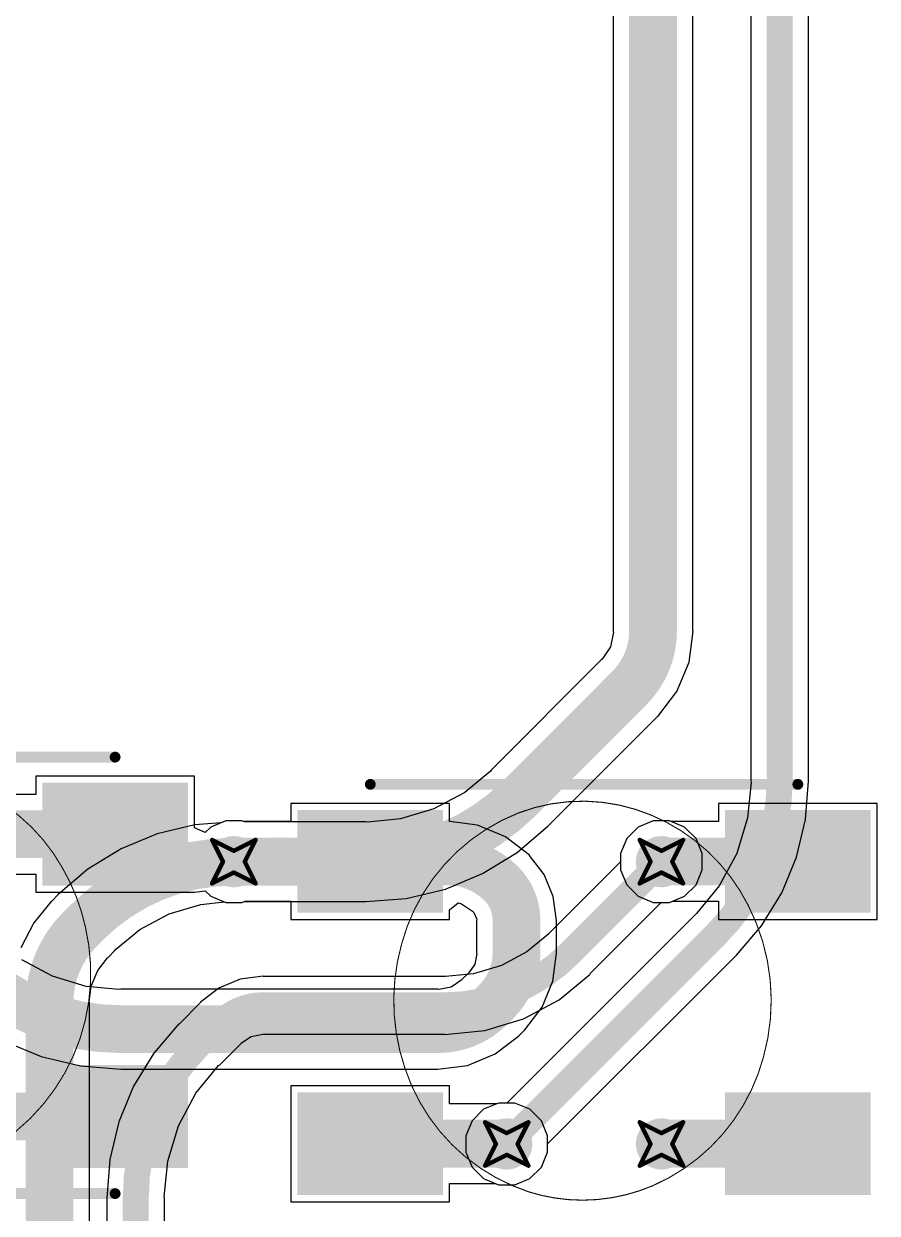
# Model space of a CAD drawing. Header units: inches. Extents: x -11 to 1110, y -7 to 455.
# Drawn here: x 250.35 to 260.33, y 127.95 to 141.85 of the extents above; entities that cross this region are included whole.
import ezdxf

# ---------------------------------------------------------------- set-up
doc = ezdxf.new("R2010")
doc.units = ezdxf.units.IN
for name, color, linetype in [('Bottom Layer', 5, 'Continuous'), ('Drill Drawing', 1, 'Continuous'), ('Mechanical 7', 56, 'Continuous'), ('Top Layer', 1, 'Continuous'), ('Top Overlay', 2, 'Continuous'), ('Top Paste', 8, 'Continuous'), ('Top Solder', 216, 'Continuous'), ('Via Holes', 16, 'Continuous')]:
    doc.layers.add(name, color=color, linetype=linetype)

msp = doc.modelspace()

# ---------------------------------------------------------------- hatches: boundary and pattern name
at = {"layer": 'Bottom Layer'}
h = msp.add_hatch(color=5, dxfattribs=at)
edge = h.paths.add_edge_path()
edge.add_arc((252.803, 132.057), 0.3, 0, 360)
h = msp.add_hatch(color=5, dxfattribs=at)
edge = h.paths.add_edge_path()
edge.add_arc((257.803, 132.057), 0.3, 0, 360)
h = msp.add_hatch(color=5, dxfattribs=at)
edge = h.paths.add_edge_path()
edge.add_arc((255.994, 128.757), 0.3, 0, 360)
h = msp.add_hatch(color=5, dxfattribs=at)
edge = h.paths.add_edge_path()
edge.add_arc((257.803, 128.757), 0.3, 0, 360)
at = {"layer": 'Top Layer'}
for points in [[(252.164, 131.878), (250.664, 131.878), (250.664, 132.878), (252.164, 132.878)], [(253.649, 132.56), (255.149, 132.56), (255.149, 131.56), (253.649, 131.56)], [(260.149, 131.56), (258.649, 131.56), (258.649, 132.56), (260.149, 132.56)], [(250.664, 129.578), (252.164, 129.578), (252.164, 128.578), (250.664, 128.578)], [(253.649, 129.26), (255.149, 129.26), (255.149, 128.26), (253.649, 128.26)], [(258.649, 129.26), (260.149, 129.26), (260.149, 128.26), (258.649, 128.26)]]:
    msp.add_hatch(color=1, dxfattribs=at).paths.add_polyline_path(points)
h = msp.add_hatch(color=1, dxfattribs=at)
edge = h.paths.add_edge_path()
edge.add_arc((252.803, 132.057), 0.3, 0, 360)
h = msp.add_hatch(color=1, dxfattribs=at)
edge = h.paths.add_edge_path()
edge.add_arc((257.803, 132.057), 0.3, 0, 360)
h = msp.add_hatch(color=1, dxfattribs=at)
edge = h.paths.add_edge_path()
edge.add_arc((255.994, 128.757), 0.3, 0, 360)
h = msp.add_hatch(color=1, dxfattribs=at)
edge = h.paths.add_edge_path()
edge.add_arc((257.803, 128.757), 0.3, 0, 360)
at = {"layer": 'Top Paste'}
for points in [[(252.164, 131.878), (250.664, 131.878), (250.664, 132.878), (252.164, 132.878)], [(253.649, 132.56), (255.149, 132.56), (255.149, 131.56), (253.649, 131.56)], [(260.149, 131.56), (258.649, 131.56), (258.649, 132.56), (260.149, 132.56)], [(250.664, 129.578), (252.164, 129.578), (252.164, 128.578), (250.664, 128.578)], [(253.649, 129.26), (255.149, 129.26), (255.149, 128.26), (253.649, 128.26)], [(258.649, 129.26), (260.149, 129.26), (260.149, 128.26), (258.649, 128.26)]]:
    msp.add_hatch(color=8, dxfattribs=at).paths.add_polyline_path(points)
at = {"layer": 'Top Solder'}
for points in [[(252.266, 131.776), (250.563, 131.776), (250.563, 132.979), (252.266, 132.979)], [(253.547, 132.662), (255.25, 132.662), (255.25, 131.459), (253.547, 131.459)], [(260.25, 131.459), (258.547, 131.459), (258.547, 132.662), (260.25, 132.662)], [(250.563, 129.679), (252.266, 129.679), (252.266, 128.476), (250.563, 128.476)], [(253.547, 129.362), (255.25, 129.362), (255.25, 128.159), (253.547, 128.159)], [(258.547, 129.362), (260.25, 129.362), (260.25, 128.159), (258.547, 128.159)]]:
    msp.add_hatch(color=216, dxfattribs=at).paths.add_polyline_path(points)
at = {"layer": 'Via Holes'}
h = msp.add_hatch(color=7, dxfattribs=at)
edge = h.paths.add_edge_path()
edge.add_arc((252.803, 132.057), 0.15, 0, 360)
h = msp.add_hatch(color=7, dxfattribs=at)
edge = h.paths.add_edge_path()
edge.add_arc((257.803, 132.057), 0.15, 0, 360)
h = msp.add_hatch(color=7, dxfattribs=at)
edge = h.paths.add_edge_path()
edge.add_arc((255.994, 128.757), 0.15, 0, 360)
h = msp.add_hatch(color=7, dxfattribs=at)
edge = h.paths.add_edge_path()
edge.add_arc((257.803, 128.757), 0.15, 0, 360)

# ---------------------------------------------------------------- linework, layer by layer
at = {"layer": 'Bottom Layer'}
for p, q in [((257.239, 148.367), (257.239, 134.753)), ((258.171, 134.753), (258.171, 148.298)), ((258.848, 146.228), (258.848, 132.999)), ((259.521, 132.999), (259.521, 146.228)), ((257.242, 134.739), (257.208, 134.569)), ((257.239, 134.753), (257.242, 134.739)), ((258.126, 134.388), (258.174, 134.753)), ((258.174, 134.753), (258.171, 134.753)), ((257.208, 134.569), (257.111, 134.424)), ((257.099, 134.416), (255.814, 133.13)), ((257.111, 134.424), (257.099, 134.416)), ((257.985, 134.047), (258.126, 134.388)), ((257.761, 133.755), (257.985, 134.047)), ((256.473, 132.471), (257.759, 133.757)), ((257.759, 133.757), (257.759, 133.757)), ((257.759, 133.757), (257.761, 133.755)), ((255.802, 133.113), (255.503, 132.867)), ((255.814, 133.13), (255.802, 133.113)), ((258.851, 132.984), (258.81, 132.569)), ((258.848, 132.999), (258.851, 132.984)), ((259.488, 132.549), (259.524, 132.999)), ((259.524, 132.999), (259.521, 132.999)), ((255.503, 132.867), (255.143, 132.675)), ((255.143, 132.675), (254.753, 132.557)), ((252.651, 132.511), (252.348, 132.487)), ((252.708, 132.535), (252.651, 132.511)), ((252.898, 132.535), (252.708, 132.535)), ((252.926, 132.523), (252.898, 132.535)), ((254.347, 132.523), (252.926, 132.523)), ((254.368, 132.519), (254.347, 132.523)), ((254.753, 132.557), (254.368, 132.519)), ((257.708, 132.535), (257.532, 132.462)), ((257.898, 132.535), (257.708, 132.535)), ((258.074, 132.462), (257.898, 132.535)), ((258.81, 132.569), (258.684, 132.154)), ((259.383, 132.11), (259.488, 132.549)), ((251.905, 132.381), (251.484, 132.206)), ((252.348, 132.487), (251.905, 132.381)), ((256.114, 132.165), (256.473, 132.471)), ((256.473, 132.471), (256.473, 132.471)), ((257.532, 132.462), (257.398, 132.327)), ((258.208, 132.327), (258.074, 132.462)), ((257.398, 132.327), (257.325, 132.152)), ((258.281, 132.152), (258.208, 132.327)), ((251.484, 132.206), (251.095, 131.968)), ((255.712, 131.918), (256.114, 132.165)), ((257.325, 132.152), (257.325, 132.055)), ((258.281, 131.962), (258.281, 132.152)), ((258.684, 132.154), (258.48, 131.773)), ((259.21, 131.692), (259.383, 132.11)), ((251.095, 131.968), (250.748, 131.672)), ((257.325, 132.055), (256.49, 131.22)), ((258.208, 131.786), (258.281, 131.962)), ((255.276, 131.737), (255.712, 131.918)), ((250.748, 131.672), (250.673, 131.597)), ((250.748, 131.672), (250.748, 131.672)), ((254.817, 131.627), (255.276, 131.737)), ((258.074, 131.652), (258.208, 131.786)), ((258.48, 131.773), (258.215, 131.45)), ((258.974, 131.307), (259.21, 131.692)), ((250.668, 131.59), (250.465, 131.342)), ((250.673, 131.597), (250.668, 131.59)), ((252.046, 131.446), (252.417, 131.558)), ((252.417, 131.558), (252.692, 131.586)), ((252.692, 131.586), (252.708, 131.579)), ((252.708, 131.579), (252.898, 131.579)), ((252.898, 131.579), (252.926, 131.591)), ((252.926, 131.591), (254.347, 131.591)), ((254.347, 131.59), (254.817, 131.627)), ((254.347, 131.591), (254.347, 131.59)), ((256.967, 130.744), (257.801, 131.579)), ((257.801, 131.579), (257.898, 131.579)), ((257.898, 131.579), (258.074, 131.652)), ((251.703, 131.263), (252.046, 131.446)), ((258.203, 131.441), (255.996, 129.235)), ((258.215, 131.45), (258.203, 131.441)), ((250.465, 131.342), (250.31, 131.051)), ((251.418, 131.029), (251.703, 131.263)), ((258.68, 130.963), (258.974, 131.307)), ((256.486, 131.214), (256.23, 131.004)), ((256.49, 131.22), (256.486, 131.214)), ((251.332, 130.938), (251.407, 131.013)), ((251.407, 131.013), (251.418, 131.029)), ((256.23, 131.004), (255.931, 130.844)), ((251.211, 130.784), (251.326, 130.933)), ((251.326, 130.933), (251.332, 130.938)), ((255.931, 130.844), (255.607, 130.746)), ((256.472, 128.758), (258.679, 130.965)), ((258.679, 130.965), (258.68, 130.963)), ((251.136, 130.603), (251.211, 130.784)), ((253.144, 130.717), (252.877, 130.682)), ((253.144, 130.715), (253.144, 130.717)), ((255.27, 130.715), (253.144, 130.715)), ((255.277, 130.713), (255.27, 130.715)), ((255.607, 130.746), (255.277, 130.713)), ((256.606, 130.442), (256.97, 130.741)), ((256.97, 130.741), (256.967, 130.744)), ((251.112, 130.417), (251.136, 130.603)), ((252.628, 130.579), (252.511, 130.489)), ((252.877, 130.682), (252.628, 130.579)), ((252.511, 130.489), (252.414, 130.415)), ((256.19, 130.219), (256.606, 130.442)), ((251.113, 130.409), (251.112, 130.417)), ((251.113, 117.144), (251.113, 130.409)), ((252.416, 130.413), (252.162, 130.159)), ((252.414, 130.415), (252.414, 130.415)), ((252.414, 130.415), (252.416, 130.413)), ((252.16, 130.161), (251.867, 129.817)), ((252.162, 130.159), (252.16, 130.161)), ((255.739, 130.083), (256.19, 130.219)), ((252.893, 129.938), (253.007, 130.015)), ((253.007, 130.015), (253.143, 130.042)), ((253.143, 130.042), (253.144, 130.042)), ((253.144, 130.042), (255.27, 130.042)), ((255.27, 130.036), (255.739, 130.083)), ((255.27, 130.042), (255.27, 130.036)), ((252.638, 129.683), (252.892, 129.937)), ((252.892, 129.937), (252.893, 129.938)), ((251.867, 129.817), (251.63, 129.432)), ((252.36, 129.351), (252.625, 129.674)), ((252.625, 129.674), (252.638, 129.683)), ((251.63, 129.432), (251.458, 129.015)), ((252.156, 128.97), (252.36, 129.351)), ((255.899, 129.235), (255.724, 129.162)), ((255.996, 129.235), (255.899, 129.235)), ((255.724, 129.162), (255.589, 129.027)), ((251.458, 129.015), (251.352, 128.575)), ((252.03, 128.556), (252.156, 128.97)), ((255.589, 129.027), (255.516, 128.852)), ((255.516, 128.852), (255.516, 128.662)), ((256.472, 128.662), (256.472, 128.758)), ((255.516, 128.662), (255.589, 128.486)), ((256.399, 128.486), (256.472, 128.662)), ((251.352, 128.575), (251.317, 128.125)), ((251.989, 128.14), (252.03, 128.556)), ((255.589, 128.486), (255.724, 128.352)), ((256.265, 128.352), (256.399, 128.486)), ((255.724, 128.352), (255.899, 128.279)), ((256.089, 128.279), (256.265, 128.352)), ((255.899, 128.279), (256.089, 128.279)), ((251.317, 128.125), (251.319, 128.125)), ((251.319, 128.125), (251.319, 112.568)), ((251.992, 128.125), (251.989, 128.14)), ((251.992, 112.568), (251.992, 128.125))]:
    msp.add_line(p, q, dxfattribs=at)
for points in [[(257.705, 134.753, 0.559, 0.559, 0), (257.705, 148.491, 0.559, 0.559, 0)], [(259.185, 132.999, 0.305, 0.305, 0), (259.185, 146.228, 0.305, 0.305, 0)], [(257.705, 134.753, 0.559, 0.559, -0.198912), (257.429, 134.087, 0.559, 0.559, 0)], [(256.143, 132.801, 0.559, 0.559, 0), (257.429, 134.087, 0.559, 0.559, 0)], [(256.143, 132.801, 0.559, 0.559, -0.198912), (254.347, 132.057, 0.559, 0.559, 0)], [(259.185, 132.999, 0.305, 0.305, -0.198912), (258.441, 131.203, 0.305, 0.305, 0)], [(251.078, 131.342, 0.559, 0.559, -0.198912), (252.803, 132.057, 0.559, 0.559, 0)], [(252.803, 132.057, 0.559, 0.559, 0), (254.347, 132.057, 0.559, 0.559, 0)], [(257.803, 132.057, 0.559, 0.559, 0), (257.805, 132.059, 0.559, 0.559, 0)], [(256.728, 130.982, 0.305, 0.305, 0), (257.803, 132.057, 0.305, 0.305, 0)], [(250.647, 130.409, 0.559, 0.559, -0.198912), (251.003, 131.267, 0.559, 0.559, 0)], [(251.003, 131.267, 0.559, 0.559, 0), (251.078, 131.342, 0.559, 0.559, 0)], [(255.994, 128.757, 0.305, 0.305, 0), (258.441, 131.203, 0.305, 0.305, 0)], [(256.728, 130.982, 0.305, 0.305, -0.198912), (255.27, 130.378, 0.305, 0.305, 0)], [(250.647, 117.144, 0.559, 0.559, 0), (250.647, 130.409, 0.559, 0.559, 0)], [(252.654, 130.175, 0.305, 0.305, -0.19878), (253.144, 130.378, 0.305, 0.305, 0)], [(253.144, 130.378, 0.305, 0.305, 0), (255.27, 130.378, 0.305, 0.305, 0)], [(252.4, 129.921, 0.305, 0.305, 0), (252.654, 130.175, 0.305, 0.305, 0)], [(252.654, 130.175, 0.305, 0.305, 0), (252.654, 130.175, 0.305, 0.305, 0)], [(252.654, 130.175, 0.305, 0.305, -0.000127), (252.654, 130.175, 0.305, 0.305, 0)], [(251.656, 128.125, 0.305, 0.305, -0.198912), (252.4, 129.921, 0.305, 0.305, 0)], [(251.656, 112.229, 0.305, 0.305, 0), (251.656, 128.125, 0.305, 0.305, 0)]]:
    msp.add_lwpolyline(points, format="xyseb", dxfattribs=at)
for points in [[(257.565, 134.753, 0.279, 0.279, 1), (257.845, 134.753, 0.279, 0.279, 1)], [(257.565, 134.753, 0.279, 0.279, 1), (257.845, 134.753, 0.279, 0.279, 1)], [(257.289, 134.087, 0.279, 0.279, 1), (257.569, 134.087, 0.279, 0.279, 1)], [(257.289, 134.087, 0.279, 0.279, 1), (257.569, 134.087, 0.279, 0.279, 1)], [(256.003, 132.801, 0.279, 0.279, 1), (256.283, 132.801, 0.279, 0.279, 1)], [(256.003, 132.801, 0.279, 0.279, 1), (256.283, 132.801, 0.279, 0.279, 1)], [(259.108, 132.999, 0.152, 0.152, 1), (259.261, 132.999, 0.152, 0.152, 1)], [(259.108, 132.999, 0.152, 0.152, 1), (259.261, 132.999, 0.152, 0.152, 1)], [(252.663, 132.057, 0.279, 0.279, 1), (252.943, 132.057, 0.279, 0.279, 1)], [(252.663, 132.057, 0.279, 0.279, 1), (252.943, 132.057, 0.279, 0.279, 1)], [(254.207, 132.057, 0.279, 0.279, 1), (254.487, 132.057, 0.279, 0.279, 1)], [(254.207, 132.057, 0.279, 0.279, 1), (254.487, 132.057, 0.279, 0.279, 1)], [(257.663, 132.057, 0.279, 0.279, 1), (257.943, 132.057, 0.279, 0.279, 1)], [(257.665, 132.059, 0.279, 0.279, 1), (257.944, 132.059, 0.279, 0.279, 1)], [(257.727, 132.057, 0.152, 0.152, 1), (257.879, 132.057, 0.152, 0.152, 1)], [(250.863, 131.267, 0.279, 0.279, 1), (251.143, 131.267, 0.279, 0.279, 1)], [(250.863, 131.267, 0.279, 0.279, 1), (251.143, 131.267, 0.279, 0.279, 1)], [(250.938, 131.342, 0.279, 0.279, 1), (251.218, 131.342, 0.279, 0.279, 1)], [(250.938, 131.342, 0.279, 0.279, 1), (251.218, 131.342, 0.279, 0.279, 1)], [(258.364, 131.203, 0.152, 0.152, 1), (258.517, 131.203, 0.152, 0.152, 1)], [(258.364, 131.203, 0.152, 0.152, 1), (258.517, 131.203, 0.152, 0.152, 1)], [(256.652, 130.982, 0.152, 0.152, 1), (256.805, 130.982, 0.152, 0.152, 1)], [(256.652, 130.982, 0.152, 0.152, 1), (256.805, 130.982, 0.152, 0.152, 1)], [(250.507, 130.409, 0.279, 0.279, 1), (250.787, 130.409, 0.279, 0.279, 1)], [(250.507, 130.409, 0.279, 0.279, 1), (250.787, 130.409, 0.279, 0.279, 1)], [(253.068, 130.378, 0.152, 0.152, 1), (253.221, 130.378, 0.152, 0.152, 1)], [(253.068, 130.378, 0.152, 0.152, 1), (253.221, 130.378, 0.152, 0.152, 1)], [(255.194, 130.378, 0.152, 0.152, 1), (255.346, 130.378, 0.152, 0.152, 1)], [(255.194, 130.378, 0.152, 0.152, 1), (255.346, 130.378, 0.152, 0.152, 1)], [(252.578, 130.175, 0.152, 0.152, 1), (252.73, 130.175, 0.152, 0.152, 1)], [(252.578, 130.175, 0.152, 0.152, 1), (252.73, 130.175, 0.152, 0.152, 1)], [(252.578, 130.175, 0.152, 0.152, 1), (252.73, 130.175, 0.152, 0.152, 1)], [(252.578, 130.175, 0.152, 0.152, 1), (252.73, 130.175, 0.152, 0.152, 1)], [(252.578, 130.175, 0.152, 0.152, 1), (252.73, 130.175, 0.152, 0.152, 1)], [(252.578, 130.175, 0.152, 0.152, 1), (252.73, 130.175, 0.152, 0.152, 1)], [(252.324, 129.921, 0.152, 0.152, 1), (252.476, 129.921, 0.152, 0.152, 1)], [(252.324, 129.921, 0.152, 0.152, 1), (252.476, 129.921, 0.152, 0.152, 1)], [(255.918, 128.757, 0.152, 0.152, 1), (256.07, 128.757, 0.152, 0.152, 1)], [(251.58, 128.125, 0.152, 0.152, 1), (251.732, 128.125, 0.152, 0.152, 1)], [(251.58, 128.125, 0.152, 0.152, 1), (251.732, 128.125, 0.152, 0.152, 1)]]:
    msp.add_lwpolyline(points, format="xyseb", close=True, dxfattribs=at)
at = {"layer": 'Drill Drawing'}
for points in [[(252.549, 132.311, 0.0508, 0.0508, 0), (252.803, 132.184, 0.0508, 0.0508, 0)], [(252.549, 132.311, 0.0508, 0.0508, 0), (252.676, 132.057, 0.0508, 0.0508, 0)], [(252.803, 132.184, 0.0508, 0.0508, 0), (253.057, 132.311, 0.0508, 0.0508, 0)], [(252.93, 132.057, 0.0508, 0.0508, 0), (253.057, 132.311, 0.0508, 0.0508, 0)], [(257.549, 132.311, 0.0508, 0.0508, 0), (257.803, 132.184, 0.0508, 0.0508, 0)], [(257.549, 132.311, 0.0508, 0.0508, 0), (257.676, 132.057, 0.0508, 0.0508, 0)], [(257.803, 132.184, 0.0508, 0.0508, 0), (258.057, 132.311, 0.0508, 0.0508, 0)], [(257.93, 132.057, 0.0508, 0.0508, 0), (258.057, 132.311, 0.0508, 0.0508, 0)], [(252.549, 131.803, 0.0508, 0.0508, 0), (252.676, 132.057, 0.0508, 0.0508, 0)], [(252.549, 131.803, 0.0508, 0.0508, 0), (252.803, 131.93, 0.0508, 0.0508, 0)], [(252.803, 131.93, 0.0508, 0.0508, 0), (253.057, 131.803, 0.0508, 0.0508, 0)], [(252.93, 132.057, 0.0508, 0.0508, 0), (253.057, 131.803, 0.0508, 0.0508, 0)], [(257.549, 131.803, 0.0508, 0.0508, 0), (257.676, 132.057, 0.0508, 0.0508, 0)], [(257.549, 131.803, 0.0508, 0.0508, 0), (257.803, 131.93, 0.0508, 0.0508, 0)], [(257.803, 131.93, 0.0508, 0.0508, 0), (258.057, 131.803, 0.0508, 0.0508, 0)], [(257.93, 132.057, 0.0508, 0.0508, 0), (258.057, 131.803, 0.0508, 0.0508, 0)], [(255.74, 129.011, 0.0508, 0.0508, 0), (255.994, 128.884, 0.0508, 0.0508, 0)], [(255.74, 129.011, 0.0508, 0.0508, 0), (255.867, 128.757, 0.0508, 0.0508, 0)], [(255.994, 128.884, 0.0508, 0.0508, 0), (256.248, 129.011, 0.0508, 0.0508, 0)], [(256.121, 128.757, 0.0508, 0.0508, 0), (256.248, 129.011, 0.0508, 0.0508, 0)], [(257.549, 129.011, 0.0508, 0.0508, 0), (257.803, 128.884, 0.0508, 0.0508, 0)], [(257.549, 129.011, 0.0508, 0.0508, 0), (257.676, 128.757, 0.0508, 0.0508, 0)], [(257.803, 128.884, 0.0508, 0.0508, 0), (258.057, 129.011, 0.0508, 0.0508, 0)], [(257.93, 128.757, 0.0508, 0.0508, 0), (258.057, 129.011, 0.0508, 0.0508, 0)], [(255.74, 128.503, 0.0508, 0.0508, 0), (255.867, 128.757, 0.0508, 0.0508, 0)], [(256.121, 128.757, 0.0508, 0.0508, 0), (256.248, 128.503, 0.0508, 0.0508, 0)], [(257.549, 128.503, 0.0508, 0.0508, 0), (257.676, 128.757, 0.0508, 0.0508, 0)], [(257.93, 128.757, 0.0508, 0.0508, 0), (258.057, 128.503, 0.0508, 0.0508, 0)], [(255.74, 128.503, 0.0508, 0.0508, 0), (255.994, 128.63, 0.0508, 0.0508, 0)], [(255.994, 128.63, 0.0508, 0.0508, 0), (256.248, 128.503, 0.0508, 0.0508, 0)], [(257.549, 128.503, 0.0508, 0.0508, 0), (257.803, 128.63, 0.0508, 0.0508, 0)], [(257.803, 128.63, 0.0508, 0.0508, 0), (258.057, 128.503, 0.0508, 0.0508, 0)]]:
    msp.add_lwpolyline(points, format="xyseb", dxfattribs=at)
for points in [[(252.536, 132.311, 0.0254, 0.0254, 1), (252.562, 132.311, 0.0254, 0.0254, 1)], [(252.536, 132.311, 0.0254, 0.0254, 1), (252.562, 132.311, 0.0254, 0.0254, 1)], [(253.044, 132.311, 0.0254, 0.0254, 1), (253.07, 132.311, 0.0254, 0.0254, 1)], [(253.044, 132.311, 0.0254, 0.0254, 1), (253.07, 132.311, 0.0254, 0.0254, 1)], [(257.536, 132.311, 0.0254, 0.0254, 1), (257.562, 132.311, 0.0254, 0.0254, 1)], [(257.536, 132.311, 0.0254, 0.0254, 1), (257.562, 132.311, 0.0254, 0.0254, 1)], [(258.044, 132.311, 0.0254, 0.0254, 1), (258.07, 132.311, 0.0254, 0.0254, 1)], [(258.044, 132.311, 0.0254, 0.0254, 1), (258.07, 132.311, 0.0254, 0.0254, 1)], [(252.79, 132.184, 0.0254, 0.0254, 1), (252.816, 132.184, 0.0254, 0.0254, 1)], [(252.79, 132.184, 0.0254, 0.0254, 1), (252.816, 132.184, 0.0254, 0.0254, 1)], [(257.79, 132.184, 0.0254, 0.0254, 1), (257.816, 132.184, 0.0254, 0.0254, 1)], [(257.79, 132.184, 0.0254, 0.0254, 1), (257.816, 132.184, 0.0254, 0.0254, 1)], [(252.663, 132.057, 0.0254, 0.0254, 1), (252.689, 132.057, 0.0254, 0.0254, 1)], [(252.663, 132.057, 0.0254, 0.0254, 1), (252.689, 132.057, 0.0254, 0.0254, 1)], [(252.79, 131.93, 0.0254, 0.0254, 1), (252.816, 131.93, 0.0254, 0.0254, 1)], [(252.79, 131.93, 0.0254, 0.0254, 1), (252.816, 131.93, 0.0254, 0.0254, 1)], [(252.917, 132.057, 0.0254, 0.0254, 1), (252.943, 132.057, 0.0254, 0.0254, 1)], [(252.917, 132.057, 0.0254, 0.0254, 1), (252.943, 132.057, 0.0254, 0.0254, 1)], [(257.663, 132.057, 0.0254, 0.0254, 1), (257.689, 132.057, 0.0254, 0.0254, 1)], [(257.663, 132.057, 0.0254, 0.0254, 1), (257.689, 132.057, 0.0254, 0.0254, 1)], [(257.79, 131.93, 0.0254, 0.0254, 1), (257.816, 131.93, 0.0254, 0.0254, 1)], [(257.79, 131.93, 0.0254, 0.0254, 1), (257.816, 131.93, 0.0254, 0.0254, 1)], [(257.917, 132.057, 0.0254, 0.0254, 1), (257.943, 132.057, 0.0254, 0.0254, 1)], [(257.917, 132.057, 0.0254, 0.0254, 1), (257.943, 132.057, 0.0254, 0.0254, 1)], [(252.536, 131.803, 0.0254, 0.0254, 1), (252.562, 131.803, 0.0254, 0.0254, 1)], [(252.536, 131.803, 0.0254, 0.0254, 1), (252.562, 131.803, 0.0254, 0.0254, 1)], [(253.044, 131.803, 0.0254, 0.0254, 1), (253.07, 131.803, 0.0254, 0.0254, 1)], [(253.044, 131.803, 0.0254, 0.0254, 1), (253.07, 131.803, 0.0254, 0.0254, 1)], [(257.536, 131.803, 0.0254, 0.0254, 1), (257.562, 131.803, 0.0254, 0.0254, 1)], [(257.536, 131.803, 0.0254, 0.0254, 1), (257.562, 131.803, 0.0254, 0.0254, 1)], [(258.044, 131.803, 0.0254, 0.0254, 1), (258.07, 131.803, 0.0254, 0.0254, 1)], [(258.044, 131.803, 0.0254, 0.0254, 1), (258.07, 131.803, 0.0254, 0.0254, 1)], [(255.728, 129.011, 0.0254, 0.0254, 1), (255.753, 129.011, 0.0254, 0.0254, 1)], [(255.728, 129.011, 0.0254, 0.0254, 1), (255.753, 129.011, 0.0254, 0.0254, 1)], [(256.236, 129.011, 0.0254, 0.0254, 1), (256.261, 129.011, 0.0254, 0.0254, 1)], [(256.236, 129.011, 0.0254, 0.0254, 1), (256.261, 129.011, 0.0254, 0.0254, 1)], [(257.536, 129.011, 0.0254, 0.0254, 1), (257.562, 129.011, 0.0254, 0.0254, 1)], [(257.536, 129.011, 0.0254, 0.0254, 1), (257.562, 129.011, 0.0254, 0.0254, 1)], [(258.044, 129.011, 0.0254, 0.0254, 1), (258.07, 129.011, 0.0254, 0.0254, 1)], [(258.044, 129.011, 0.0254, 0.0254, 1), (258.07, 129.011, 0.0254, 0.0254, 1)], [(255.982, 128.884, 0.0254, 0.0254, 1), (256.007, 128.884, 0.0254, 0.0254, 1)], [(255.982, 128.884, 0.0254, 0.0254, 1), (256.007, 128.884, 0.0254, 0.0254, 1)], [(257.79, 128.884, 0.0254, 0.0254, 1), (257.816, 128.884, 0.0254, 0.0254, 1)], [(257.79, 128.884, 0.0254, 0.0254, 1), (257.816, 128.884, 0.0254, 0.0254, 1)], [(255.855, 128.757, 0.0254, 0.0254, 1), (255.88, 128.757, 0.0254, 0.0254, 1)], [(255.855, 128.757, 0.0254, 0.0254, 1), (255.88, 128.757, 0.0254, 0.0254, 1)], [(256.109, 128.757, 0.0254, 0.0254, 1), (256.134, 128.757, 0.0254, 0.0254, 1)], [(256.109, 128.757, 0.0254, 0.0254, 1), (256.134, 128.757, 0.0254, 0.0254, 1)], [(257.663, 128.757, 0.0254, 0.0254, 1), (257.689, 128.757, 0.0254, 0.0254, 1)], [(257.663, 128.757, 0.0254, 0.0254, 1), (257.689, 128.757, 0.0254, 0.0254, 1)], [(257.917, 128.757, 0.0254, 0.0254, 1), (257.943, 128.757, 0.0254, 0.0254, 1)], [(257.917, 128.757, 0.0254, 0.0254, 1), (257.943, 128.757, 0.0254, 0.0254, 1)], [(255.982, 128.63, 0.0254, 0.0254, 1), (256.007, 128.63, 0.0254, 0.0254, 1)], [(255.982, 128.63, 0.0254, 0.0254, 1), (256.007, 128.63, 0.0254, 0.0254, 1)], [(257.79, 128.63, 0.0254, 0.0254, 1), (257.816, 128.63, 0.0254, 0.0254, 1)], [(257.79, 128.63, 0.0254, 0.0254, 1), (257.816, 128.63, 0.0254, 0.0254, 1)], [(255.728, 128.503, 0.0254, 0.0254, 1), (255.753, 128.503, 0.0254, 0.0254, 1)], [(255.728, 128.503, 0.0254, 0.0254, 1), (255.753, 128.503, 0.0254, 0.0254, 1)], [(256.236, 128.503, 0.0254, 0.0254, 1), (256.261, 128.503, 0.0254, 0.0254, 1)], [(256.236, 128.503, 0.0254, 0.0254, 1), (256.261, 128.503, 0.0254, 0.0254, 1)], [(257.536, 128.503, 0.0254, 0.0254, 1), (257.562, 128.503, 0.0254, 0.0254, 1)], [(257.536, 128.503, 0.0254, 0.0254, 1), (257.562, 128.503, 0.0254, 0.0254, 1)], [(258.044, 128.503, 0.0254, 0.0254, 1), (258.07, 128.503, 0.0254, 0.0254, 1)], [(258.044, 128.503, 0.0254, 0.0254, 1), (258.07, 128.503, 0.0254, 0.0254, 1)]]:
    msp.add_lwpolyline(points, format="xyseb", close=True, dxfattribs=at)
at = {"layer": 'Mechanical 7'}
for points in [[(248.411, 133.03, 0.0127, 0.0127, -0.335394), (250.796, 131.988, 0.0127, 0.0127, 0)], [(256.132, 132.627, 0.0127, 0.0127, -0.169299), (257.501, 132.668, 0.0127, 0.0127, 0)], [(257.501, 132.668, 0.0127, 0.0127, -0.201804), (258.817, 131.548, 0.0127, 0.0127, 0)], [(254.764, 131.092, 0.0127, 0.0127, -0.238376), (256.132, 132.627, 0.0127, 0.0127, 0)], [(250.796, 131.988, 0.0127, 0.0127, -0.077529), (251.066, 131.298, 0.0127, 0.0127, 0)], [(258.817, 131.548, 0.0127, 0.0127, -0.189424), (258.996, 129.773, 0.0127, 0.0127, 0)], [(251.066, 131.298, 0.0127, 0.0127, -0.310841), (250.083, 128.777, 0.0127, 0.0127, 0)], [(254.803, 129.644, 0.0127, 0.0127, -0.151701), (254.764, 131.092, 0.0127, 0.0127, 0)], [(258.996, 129.773, 0.0127, 0.0127, -0.228096), (257.704, 128.27, 0.0127, 0.0127, 0)], [(256.256, 128.196, 0.0127, 0.0127, -0.239113), (254.803, 129.644, 0.0127, 0.0127, 0)], [(256.881, 128.1, 0.0127, 0.0127, -0.076011), (256.256, 128.196, 0.0127, 0.0127, 0)], [(257.704, 128.27, 0.0127, 0.0127, -0.101282), (256.881, 128.1, 0.0127, 0.0127, 0)]]:
    msp.add_lwpolyline(points, format="xyseb", dxfattribs=at)
for points in [[(257.498, 132.668, 0.00635, 0.00635, 1), (257.505, 132.668, 0.00635, 0.00635, 1)], [(257.498, 132.668, 0.00635, 0.00635, 1), (257.505, 132.668, 0.00635, 0.00635, 1)], [(256.129, 132.627, 0.00635, 0.00635, 1), (256.135, 132.627, 0.00635, 0.00635, 1)], [(256.129, 132.627, 0.00635, 0.00635, 1), (256.135, 132.627, 0.00635, 0.00635, 1)], [(250.793, 131.988, 0.00635, 0.00635, 1), (250.799, 131.988, 0.00635, 0.00635, 1)], [(250.793, 131.988, 0.00635, 0.00635, 1), (250.799, 131.988, 0.00635, 0.00635, 1)], [(258.813, 131.548, 0.00635, 0.00635, 1), (258.82, 131.548, 0.00635, 0.00635, 1)], [(258.813, 131.548, 0.00635, 0.00635, 1), (258.82, 131.548, 0.00635, 0.00635, 1)], [(251.063, 131.298, 0.00635, 0.00635, 1), (251.069, 131.298, 0.00635, 0.00635, 1)], [(251.063, 131.298, 0.00635, 0.00635, 1), (251.069, 131.298, 0.00635, 0.00635, 1)], [(254.761, 131.092, 0.00635, 0.00635, 1), (254.767, 131.092, 0.00635, 0.00635, 1)], [(254.761, 131.092, 0.00635, 0.00635, 1), (254.767, 131.092, 0.00635, 0.00635, 1)], [(258.993, 129.773, 0.00635, 0.00635, 1), (258.999, 129.773, 0.00635, 0.00635, 1)], [(258.993, 129.773, 0.00635, 0.00635, 1), (258.999, 129.773, 0.00635, 0.00635, 1)], [(254.8, 129.644, 0.00635, 0.00635, 1), (254.807, 129.644, 0.00635, 0.00635, 1)], [(254.8, 129.644, 0.00635, 0.00635, 1), (254.807, 129.644, 0.00635, 0.00635, 1)], [(256.253, 128.196, 0.00635, 0.00635, 1), (256.259, 128.196, 0.00635, 0.00635, 1)], [(256.253, 128.196, 0.00635, 0.00635, 1), (256.259, 128.196, 0.00635, 0.00635, 1)], [(257.701, 128.27, 0.00635, 0.00635, 1), (257.707, 128.27, 0.00635, 0.00635, 1)], [(257.701, 128.27, 0.00635, 0.00635, 1), (257.707, 128.27, 0.00635, 0.00635, 1)], [(256.878, 128.1, 0.00635, 0.00635, 1), (256.884, 128.1, 0.00635, 0.00635, 1)], [(256.878, 128.1, 0.00635, 0.00635, 1), (256.884, 128.1, 0.00635, 0.00635, 1)]]:
    msp.add_lwpolyline(points, format="xyseb", close=True, dxfattribs=at)
at = {"layer": 'Top Layer'}
for p, q in [((252.342, 133.056), (250.487, 133.056)), ((250.487, 133.056), (250.487, 132.844)), ((252.342, 132.451), (252.342, 133.056)), ((250.487, 132.844), (249.934, 132.844)), ((255.326, 132.738), (253.471, 132.738)), ((253.471, 132.738), (253.471, 132.526)), ((255.326, 132.526), (255.326, 132.738)), ((260.326, 132.738), (258.471, 132.738)), ((258.471, 132.738), (258.471, 132.526)), ((260.326, 131.382), (260.326, 132.738)), ((252.708, 132.535), (252.532, 132.462)), ((252.898, 132.535), (252.708, 132.535)), ((252.918, 132.526), (252.898, 132.535)), ((253.471, 132.526), (252.918, 132.526)), ((255.654, 132.483), (255.326, 132.526)), ((257.708, 132.535), (257.532, 132.462)), ((257.898, 132.535), (257.708, 132.535)), ((257.918, 132.526), (257.898, 132.535)), ((258.471, 132.526), (257.918, 132.526)), ((252.469, 132.399), (252.342, 132.451)), ((252.532, 132.462), (252.469, 132.399)), ((255.981, 132.347), (255.654, 132.483)), ((257.532, 132.462), (257.398, 132.327)), ((256.262, 132.132), (255.981, 132.347)), ((257.398, 132.327), (257.325, 132.152)), ((256.26, 132.13), (256.262, 132.132)), ((256.431, 131.908), (256.26, 132.13)), ((257.325, 132.152), (257.325, 131.962)), ((257.325, 131.962), (257.398, 131.786)), ((249.95, 131.912), (250.487, 131.912)), ((250.487, 131.912), (250.487, 131.7)), ((256.538, 131.649), (256.431, 131.908)), ((250.487, 131.7), (252.342, 131.7)), ((252.342, 131.7), (252.469, 131.715)), ((252.342, 131.7), (252.342, 131.7)), ((252.342, 131.7), (252.342, 131.7)), ((252.469, 131.715), (252.532, 131.652)), ((257.398, 131.786), (257.532, 131.652)), ((252.532, 131.652), (252.708, 131.579)), ((252.708, 131.579), (252.898, 131.579)), ((252.898, 131.579), (252.934, 131.594)), ((252.934, 131.594), (253.471, 131.594)), ((253.471, 131.594), (253.471, 131.382)), ((255.326, 131.494), (255.425, 131.574)), ((255.425, 131.574), (255.466, 131.566)), ((255.466, 131.566), (255.594, 131.48)), ((256.575, 131.371), (256.538, 131.649)), ((257.532, 131.652), (257.708, 131.579)), ((257.708, 131.579), (257.898, 131.579)), ((257.898, 131.579), (257.934, 131.594)), ((257.934, 131.594), (258.471, 131.594)), ((258.471, 131.594), (258.471, 131.382)), ((255.326, 131.382), (255.326, 131.494)), ((255.594, 131.48), (255.601, 131.471)), ((255.601, 131.471), (255.611, 131.464)), ((255.611, 131.464), (255.644, 131.384)), ((253.471, 131.382), (255.326, 131.382)), ((255.644, 131.384), (255.642, 131.371)), ((255.642, 131.371), (255.642, 130.988)), ((256.574, 130.988), (256.574, 131.371)), ((256.574, 131.371), (256.575, 131.371)), ((258.471, 131.382), (260.326, 131.382)), ((255.643, 130.981), (255.619, 130.86)), ((255.642, 130.988), (255.643, 130.981)), ((256.533, 130.66), (256.576, 130.988)), ((256.576, 130.988), (256.574, 130.988)), ((250.684, 130.717), (250.325, 130.909)), ((255.619, 130.86), (255.551, 130.758)), ((251.075, 130.599), (250.684, 130.717)), ((255.545, 130.754), (255.474, 130.682)), ((255.551, 130.758), (255.545, 130.754)), ((251.459, 130.561), (251.075, 130.599)), ((251.48, 130.565), (251.459, 130.561)), ((255.19, 130.565), (251.48, 130.565)), ((255.2, 130.563), (255.19, 130.565)), ((255.345, 130.592), (255.2, 130.563)), ((255.468, 130.674), (255.345, 130.592)), ((255.474, 130.682), (255.468, 130.674)), ((256.407, 130.355), (256.533, 130.66)), ((256.206, 130.093), (256.407, 130.355)), ((255.858, 129.809), (256.115, 130.006)), ((256.115, 130.006), (256.135, 130.021)), ((256.135, 130.021), (256.205, 130.093)), ((256.135, 130.021), (256.135, 130.021)), ((256.205, 130.093), (256.206, 130.093)), ((256.206, 130.093), (256.206, 130.093)), ((250.116, 129.96), (250.551, 129.779)), ((250.551, 129.779), (251.01, 129.669)), ((255.536, 129.676), (255.858, 129.809)), ((251.01, 129.669), (251.48, 129.632)), ((251.48, 129.632), (251.48, 129.633)), ((251.48, 129.633), (255.19, 129.633)), ((255.19, 129.63), (255.536, 129.676)), ((255.19, 129.633), (255.19, 129.63)), ((255.326, 129.438), (253.471, 129.438)), ((253.471, 129.438), (253.471, 128.082)), ((255.326, 129.226), (255.326, 129.438)), ((255.879, 129.226), (255.326, 129.226)), ((255.899, 129.235), (255.879, 129.226)), ((256.089, 129.235), (255.899, 129.235)), ((256.265, 129.162), (256.089, 129.235)), ((256.399, 129.027), (256.265, 129.162)), ((256.472, 128.852), (256.399, 129.027)), ((256.472, 128.662), (256.472, 128.852)), ((256.399, 128.486), (256.472, 128.662)), ((256.265, 128.352), (256.399, 128.486)), ((256.089, 128.279), (256.265, 128.352)), ((255.326, 128.082), (255.326, 128.294)), ((255.326, 128.294), (255.863, 128.294)), ((255.863, 128.294), (255.899, 128.279)), ((255.899, 128.279), (256.089, 128.279)), ((253.471, 128.082), (255.326, 128.082))]:
    msp.add_line(p, q, dxfattribs=at)
for points in [[(249.819, 132.378, 0.559, 0.559, 0), (251.414, 132.378, 0.559, 0.559, 0)], [(252.803, 132.06, 0.559, 0.559, 0), (254.399, 132.06, 0.559, 0.559, 0)], [(254.399, 132.06, 0.559, 0.559, 0), (255.304, 132.06, 0.559, 0.559, 0)], [(255.304, 132.06, 0.559, 0.559, -0.198912), (255.93, 131.801, 0.559, 0.559, 0)], [(257.803, 132.06, 0.559, 0.559, 0), (259.399, 132.06, 0.559, 0.559, 0)], [(255.93, 131.801, 0.559, 0.559, -0.198912), (256.108, 131.371, 0.559, 0.559, 0)], [(256.108, 130.988, 0.559, 0.559, 0), (256.108, 131.371, 0.559, 0.559, 0)], [(256.108, 130.988, 0.559, 0.559, -0.198912), (255.875, 130.424, 0.559, 0.559, 0)], [(251.48, 130.099, 0.559, 0.559, -0.198912), (249.684, 130.843, 0.559, 0.559, 0)], [(255.803, 130.353, 0.559, 0.559, 0), (255.875, 130.424, 0.559, 0.559, 0)], [(255.803, 130.353, 0.559, 0.559, -0.198912), (255.19, 130.099, 0.559, 0.559, 0)], [(251.48, 130.099, 0.559, 0.559, 0), (255.19, 130.099, 0.559, 0.559, 0)], [(249.819, 129.078, 0.559, 0.559, 0), (251.414, 129.078, 0.559, 0.559, 0)], [(254.399, 128.76, 0.559, 0.559, 0), (255.994, 128.76, 0.559, 0.559, 0)], [(257.803, 128.76, 0.559, 0.559, 0), (259.399, 128.76, 0.559, 0.559, 0)]]:
    msp.add_lwpolyline(points, format="xyseb", dxfattribs=at)
for points in [[(251.275, 132.378, 0.279, 0.279, 1), (251.554, 132.378, 0.279, 0.279, 1)], [(252.663, 132.06, 0.279, 0.279, 1), (252.943, 132.06, 0.279, 0.279, 1)], [(254.259, 132.06, 0.279, 0.279, 1), (254.538, 132.06, 0.279, 0.279, 1)], [(254.259, 132.06, 0.279, 0.279, 1), (254.538, 132.06, 0.279, 0.279, 1)], [(255.164, 132.06, 0.279, 0.279, 1), (255.443, 132.06, 0.279, 0.279, 1)], [(255.164, 132.06, 0.279, 0.279, 1), (255.443, 132.06, 0.279, 0.279, 1)], [(257.663, 132.06, 0.279, 0.279, 1), (257.943, 132.06, 0.279, 0.279, 1)], [(259.259, 132.06, 0.279, 0.279, 1), (259.538, 132.06, 0.279, 0.279, 1)], [(255.791, 131.801, 0.279, 0.279, 1), (256.07, 131.801, 0.279, 0.279, 1)], [(255.791, 131.801, 0.279, 0.279, 1), (256.07, 131.801, 0.279, 0.279, 1)], [(255.969, 131.371, 0.279, 0.279, 1), (256.248, 131.371, 0.279, 0.279, 1)], [(255.969, 131.371, 0.279, 0.279, 1), (256.248, 131.371, 0.279, 0.279, 1)], [(255.969, 130.988, 0.279, 0.279, 1), (256.248, 130.988, 0.279, 0.279, 1)], [(255.969, 130.988, 0.279, 0.279, 1), (256.248, 130.988, 0.279, 0.279, 1)], [(255.735, 130.424, 0.279, 0.279, 1), (256.014, 130.424, 0.279, 0.279, 1)], [(255.735, 130.424, 0.279, 0.279, 1), (256.014, 130.424, 0.279, 0.279, 1)], [(255.664, 130.353, 0.279, 0.279, 1), (255.943, 130.353, 0.279, 0.279, 1)], [(255.664, 130.353, 0.279, 0.279, 1), (255.943, 130.353, 0.279, 0.279, 1)], [(251.341, 130.099, 0.279, 0.279, 1), (251.62, 130.099, 0.279, 0.279, 1)], [(251.341, 130.099, 0.279, 0.279, 1), (251.62, 130.099, 0.279, 0.279, 1)], [(255.05, 130.099, 0.279, 0.279, 1), (255.33, 130.099, 0.279, 0.279, 1)], [(255.05, 130.099, 0.279, 0.279, 1), (255.33, 130.099, 0.279, 0.279, 1)], [(251.275, 129.078, 0.279, 0.279, 1), (251.554, 129.078, 0.279, 0.279, 1)], [(254.259, 128.76, 0.279, 0.279, 1), (254.538, 128.76, 0.279, 0.279, 1)], [(255.855, 128.76, 0.279, 0.279, 1), (256.134, 128.76, 0.279, 0.279, 1)], [(257.663, 128.76, 0.279, 0.279, 1), (257.943, 128.76, 0.279, 0.279, 1)], [(259.259, 128.76, 0.279, 0.279, 1), (259.538, 128.76, 0.279, 0.279, 1)]]:
    msp.add_lwpolyline(points, format="xyseb", close=True, dxfattribs=at)
at = {"layer": 'Top Overlay'}
for points in [[(246.414, 133.279, 0.127, 0.127, 0), (251.414, 133.279, 0.127, 0.127, 0)], [(254.399, 132.961, 0.127, 0.127, 0), (259.399, 132.961, 0.127, 0.127, 0)], [(253.343, 132.214, 0.254, 0.254, 0), (253.47, 132.087, 0.254, 0.254, 0)], [(253.343, 131.96, 0.254, 0.254, 0), (253.343, 132.214, 0.254, 0.254, 0)], [(253.343, 131.96, 0.254, 0.254, 0), (253.47, 132.087, 0.254, 0.254, 0)], [(246.414, 128.177, 0.127, 0.127, 0), (251.414, 128.177, 0.127, 0.127, 0)]]:
    msp.add_lwpolyline(points, format="xyseb", dxfattribs=at)
for points in [[(251.383, 133.279, 0.0635, 0.0635, 1), (251.446, 133.279, 0.0635, 0.0635, 1)], [(254.367, 132.961, 0.0635, 0.0635, 1), (254.43, 132.961, 0.0635, 0.0635, 1)], [(259.367, 132.961, 0.0635, 0.0635, 1), (259.43, 132.961, 0.0635, 0.0635, 1)], [(253.279, 132.214, 0.127, 0.127, 1), (253.406, 132.214, 0.127, 0.127, 1)], [(253.279, 132.214, 0.127, 0.127, 1), (253.406, 132.214, 0.127, 0.127, 1)], [(253.406, 132.087, 0.127, 0.127, 1), (253.533, 132.087, 0.127, 0.127, 1)], [(253.406, 132.087, 0.127, 0.127, 1), (253.533, 132.087, 0.127, 0.127, 1)], [(253.279, 131.96, 0.127, 0.127, 1), (253.406, 131.96, 0.127, 0.127, 1)], [(253.279, 131.96, 0.127, 0.127, 1), (253.406, 131.96, 0.127, 0.127, 1)], [(251.383, 128.177, 0.0635, 0.0635, 1), (251.446, 128.177, 0.0635, 0.0635, 1)]]:
    msp.add_lwpolyline(points, format="xyseb", close=True, dxfattribs=at)

doc.saveas('drawing.dxf')
